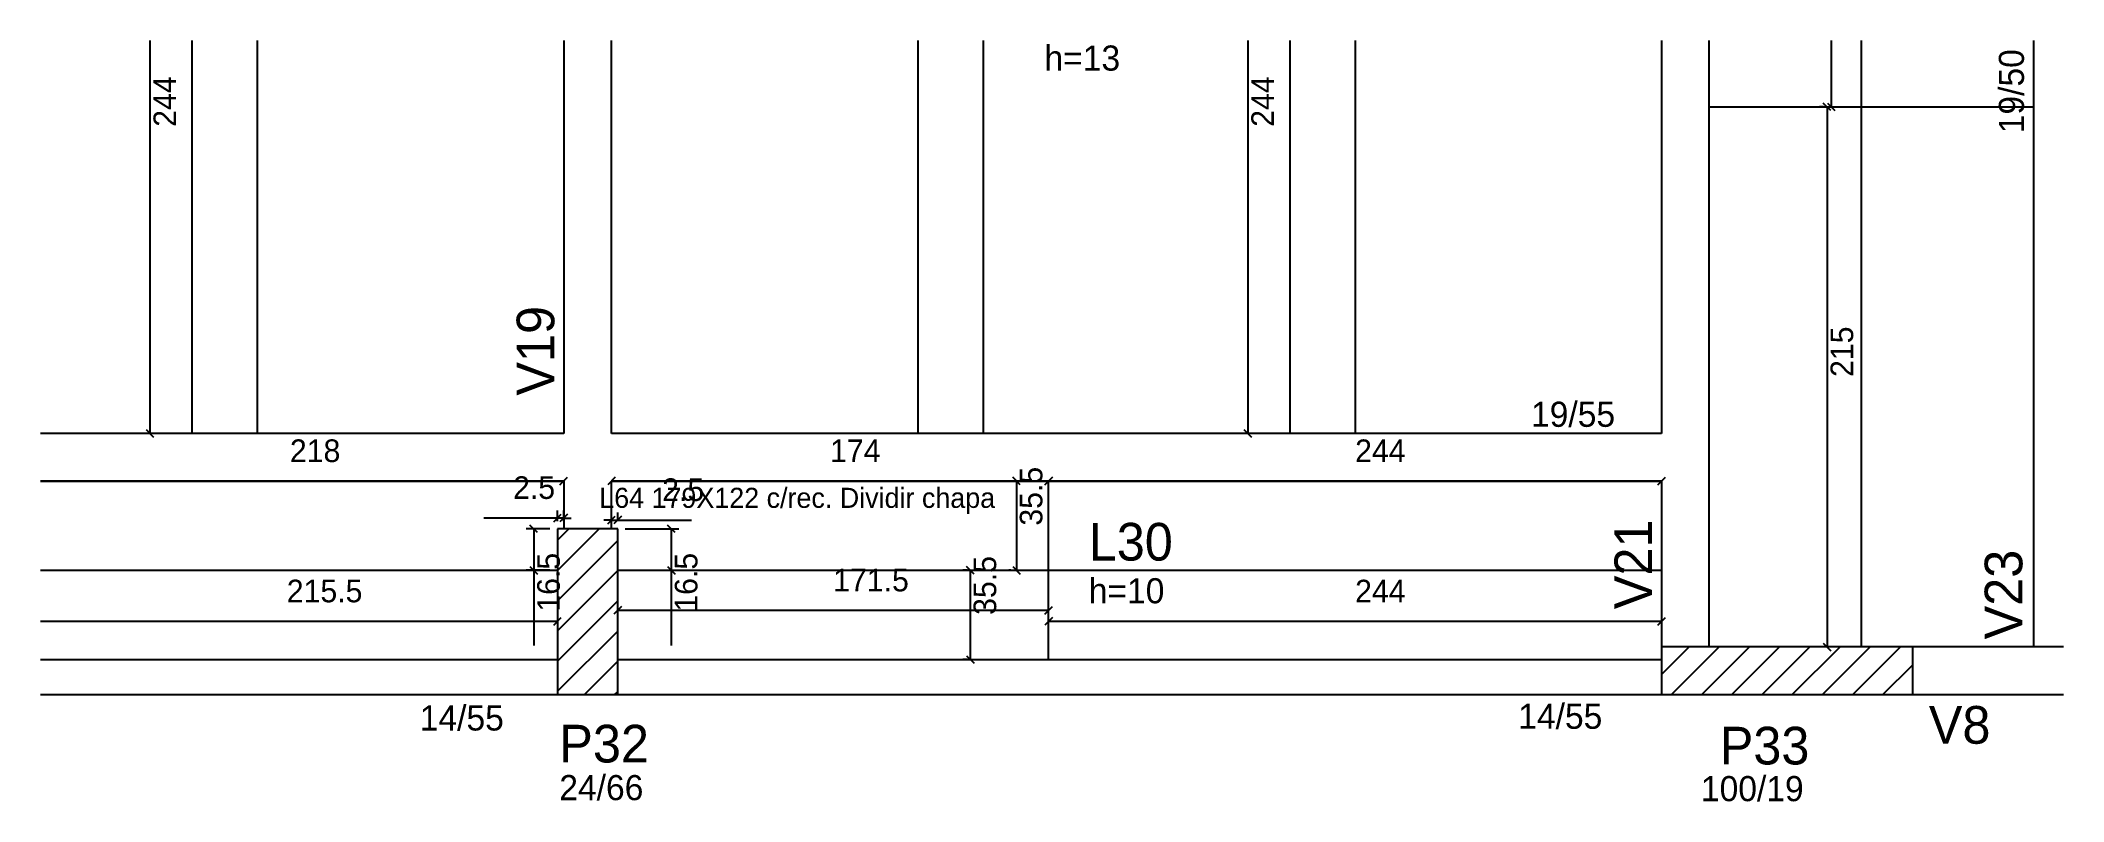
# Model space of a CAD drawing. Header units: metres. Extents: x 5592 to 6398, y 1539 to 1842.
import ezdxf

# ---------------------------------------------------------------- set-up
doc = ezdxf.new("R2010")
doc.units = ezdxf.units.M
for name, color, linetype in [('3', 7, 'Continuous'), ('4', 7, 'Continuous'), ('7', 7, 'Continuous'), ('AUX00', 7, 'Continuous'), ('Painéis', 7, 'Continuous')]:
    doc.layers.add(name, color=color, linetype=linetype)

msp = doc.modelspace()

# ---------------------------------------------------------------- linework, layer by layer
at = {"layer": '3', "color": 3, "lineweight": 25}
for p, q in [((5798.04, 1631.38), (5814.64, 1647.98)), ((5798.04, 1643.4), (5802.61, 1647.98)), ((5798.04, 1619.36), (5822.04, 1643.36)), ((5798.04, 1607.34), (5822.04, 1631.34)), ((5798.04, 1595.32), (5822.04, 1619.32)), ((5798.04, 1583.3), (5822.04, 1607.3)), ((5592.24, 1595.98), (5798.04, 1595.98)), ((5808.74, 1581.98), (5822.04, 1595.28)), ((5822.04, 1595.98), (6237.54, 1595.98)), ((6237.54, 1590.05), (6248.47, 1600.98)), ((6241.49, 1581.98), (6260.49, 1600.98)), ((6253.51, 1581.98), (6272.51, 1600.98)), ((6265.53, 1581.98), (6284.53, 1600.98)), ((6277.55, 1581.98), (6296.55, 1600.98)), ((6289.57, 1581.98), (6308.57, 1600.98)), ((6301.59, 1581.98), (6320.59, 1600.98)), ((6313.61, 1581.98), (6332.61, 1600.98)), ((6325.63, 1581.98), (6337.54, 1593.88)), ((5592.24, 1581.98), (5798.04, 1581.98)), ((5820.76, 1581.98), (5822.04, 1583.26)), ((5822.04, 1581.98), (6237.54, 1581.98))]:
    msp.add_line(p, q, dxfattribs=at)
for points in [[(5800.54, 1842.34), (5800.54, 1685.98)], [(5819.54, 1685.98), (5819.54, 1842.34)], [(6237.54, 1842.34), (6237.54, 1685.98)], [(6256.54, 1676.48), (6256.54, 1842.34)], [(6385.54, 1842.34), (6385.54, 1600.98)], [(5800.54, 1685.98), (5592.24, 1685.98)], [(6237.54, 1685.98), (5819.54, 1685.98)], [(6256.54, 1600.98), (6256.54, 1676.48)], [(5592.24, 1666.98), (5800.54, 1666.98)], [(5800.54, 1666.98), (5800.54, 1647.98)], [(5819.54, 1666.98), (6237.54, 1666.98)], [(5819.54, 1647.98), (5819.54, 1666.98)], [(6237.54, 1666.98), (6237.54, 1600.98)], [(6385.54, 1600.98), (6337.54, 1600.98)], [(6397.54, 1600.98), (6385.54, 1600.98)], [(6337.54, 1581.98), (6395.04, 1581.98)], [(6395.04, 1581.98), (6397.54, 1581.98)]]:
    msp.add_lwpolyline(points, dxfattribs=at)
at = {"layer": '7', "color": 7, "lineweight": 25}
for points in [[(5822.04, 1647.98), (5798.04, 1647.98)], [(5798.04, 1647.98), (5798.04, 1581.98)], [(5822.04, 1581.98), (5822.04, 1647.98)], [(6337.54, 1600.98), (6237.54, 1600.98)], [(6237.54, 1600.98), (6237.54, 1581.98)], [(6337.54, 1581.98), (6337.54, 1600.98)], [(5798.04, 1581.98), (5822.04, 1581.98)], [(6237.54, 1581.98), (6337.54, 1581.98)]]:
    msp.add_lwpolyline(points, dxfattribs=at)
at = {"layer": 'Painéis', "color": 4, "lineweight": 25}
for p, q in [((5635.8, 1842.34), (5635.8, 1685.98)), ((6072.8, 1842.34), (6072.8, 1685.98)), ((6305.03, 1842.34), (6305.03, 1815.92)), ((6302.03, 1815.92), (6300.41, 1815.92)), ((6303.41, 1815.92), (6303.41, 1600.92)), ((5800.54, 1666.98), (5592.24, 1666.98)), ((5993.54, 1666.98), (5819.54, 1666.98)), ((5978.51, 1666.98), (5977.76, 1666.98)), ((5980.76, 1666.98), (5980.76, 1631.48)), ((6237.54, 1666.98), (5993.54, 1666.98)), ((5798.04, 1652.28), (5768.68, 1652.28)), ((5798.04, 1650.98), (5798.04, 1655.28)), ((5800.54, 1652.28), (5798.04, 1652.28)), ((5800.54, 1650.98), (5800.54, 1655.28)), ((5800.54, 1652.28), (5803.54, 1652.28)), ((5819.54, 1651.46), (5816.54, 1651.46)), ((5819.54, 1650.98), (5819.54, 1654.46)), ((5819.54, 1651.46), (5822.04, 1651.46)), ((5822.04, 1650.98), (5822.04, 1654.46)), ((5822.04, 1651.46), (5851.4, 1651.46)), ((5795.04, 1647.98), (5785.57, 1647.98)), ((5788.57, 1647.98), (5788.57, 1631.48)), ((5825.04, 1647.98), (5846.35, 1647.98)), ((5843.35, 1647.98), (5843.35, 1631.48)), ((5795.04, 1631.48), (5785.57, 1631.48)), ((5788.57, 1631.48), (5788.57, 1601.5)), ((5825.04, 1631.48), (5846.35, 1631.48)), ((5843.35, 1631.48), (5843.35, 1601.5)), ((5961.27, 1631.48), (5959.38, 1631.48)), ((5962.38, 1631.48), (5962.38, 1595.98)), ((5978.51, 1631.48), (5977.76, 1631.48)), ((5798.04, 1611.13), (5592.24, 1611.13)), ((5993.54, 1615.5), (5822.04, 1615.5)), ((6237.54, 1611.13), (5993.54, 1611.13)), ((5961.27, 1595.98), (5959.38, 1595.98))]:
    msp.add_line(p, q, dxfattribs=at)
at = {"layer": 'Painéis', "color": 200, "lineweight": 25}
for p, q in [((5652.55, 1842.34), (5652.55, 1685.98)), ((5678.55, 1842.34), (5678.55, 1685.98)), ((5941.55, 1842.34), (5941.55, 1685.98)), ((5967.55, 1842.34), (5967.55, 1685.98)), ((6089.55, 1842.34), (6089.55, 1685.98)), ((6115.55, 1842.34), (6115.55, 1685.98)), ((6317.04, 1842.34), (6317.04, 1600.92)), ((6256.54, 1815.92), (6385.54, 1815.92)), ((5993.54, 1595.98), (5993.54, 1666.98)), ((5592.24, 1631.48), (5798.04, 1631.48)), ((5822.04, 1631.48), (6237.54, 1631.48))]:
    msp.add_line(p, q, dxfattribs=at)
at = {"layer": 'Painéis', "color": 0, "lineweight": 25}
for p, q in [((6304.91, 1814.42), (6301.91, 1817.42)), ((6303.53, 1817.42), (6306.53, 1814.42)), ((5634.3, 1687.48), (5637.3, 1684.48)), ((6071.3, 1687.48), (6074.3, 1684.48)), ((5799.04, 1665.48), (5802.04, 1668.48)), ((5821.04, 1668.48), (5818.04, 1665.48)), ((5982.26, 1665.48), (5979.26, 1668.48)), ((5995.04, 1668.48), (5992.04, 1665.48)), ((5992.04, 1665.48), (5995.04, 1668.48)), ((6236.04, 1665.48), (6239.04, 1668.48)), ((5796.54, 1650.78), (5799.54, 1653.78)), ((5802.04, 1653.78), (5799.04, 1650.78)), ((5818.04, 1649.96), (5821.04, 1652.96)), ((5823.54, 1652.96), (5820.54, 1649.96)), ((5790.07, 1646.48), (5787.07, 1649.48)), ((5844.85, 1646.48), (5841.85, 1649.48)), ((5787.07, 1632.98), (5790.07, 1629.98)), ((5841.85, 1632.98), (5844.85, 1629.98)), ((5963.88, 1629.98), (5960.88, 1632.98)), ((5979.26, 1632.98), (5982.26, 1629.98)), ((5796.54, 1609.63), (5799.54, 1612.63)), ((5823.54, 1617), (5820.54, 1614)), ((5992.04, 1614), (5995.04, 1617)), ((5995.04, 1612.63), (5992.04, 1609.63)), ((6236.04, 1609.63), (6239.04, 1612.63)), ((5960.88, 1597.48), (5963.88, 1594.48)), ((6301.91, 1602.42), (6304.91, 1599.42))]:
    msp.add_line(p, q, dxfattribs=at)

# ---------------------------------------------------------------- texts
at = {"layer": '3', "color": 3, "lineweight": 25}
for s, p in [('h=13', (5991.9, 1830.34)), ('19/55', (6185.57, 1688.57)), ('h=10', (6009.52, 1618.33)), ('14/55', (6180.49, 1568.38)), ('14/55', (5743.22, 1567.7)), ('24/66', (5798.77, 1539.98)), ('100/19', (6253.2, 1539.58))]:
    msp.add_text(s, height=10, dxfattribs=at).set_placement(p)
msp.add_text('19/50', height=10, rotation=90, dxfattribs=at).set_placement((6381.79, 1805.41))
at = {"layer": '4', "color": 4, "lineweight": 25}
for s, p in [('V19', (5796.79, 1700.98)), ('V21', (6233.79, 1615.98)), ('V23', (6381.15, 1603.96))]:
    msp.add_text(s, height=15, rotation=90, dxfattribs=at).set_placement(p)
for s, p in [('L30', (6009.52, 1635.33)), ('V8', (6343.91, 1562.45)), ('P32', (5798.77, 1554.98)), ('P33', (6260.69, 1554.19))]:
    msp.add_text(s, height=15, dxfattribs=at).set_placement(p)
at = {"layer": 'AUX00', "color": 7, "lineweight": 25}
msp.add_text('L64^J179X122^Jc/rec.^JDividir chapa', height=8, dxfattribs=at).set_placement((5814.67, 1656.31))
at = {"layer": 'Painéis', "color": 240, "lineweight": 25}
for s, p in [('244', (5646.23, 1807.98)), ('244', (6083.23, 1807.98)), ('215', (6313.81, 1708.42)), ('35.5', (5991.06, 1649.23)), ('16.5', (5798.97, 1614.99)), ('16.5', (5853.75, 1614.99)), ('35.5', (5972.68, 1613.73))]:
    msp.add_text(s, height=9, rotation=90, dxfattribs=at).set_placement(p)
for s, p in [('218', (5691.54, 1674.56)), ('174', (5906.54, 1674.54)), ('244', (6115.54, 1674.54)), ('2.5', (5780.36, 1659.88)), ('2.5', (5839.72, 1659.06)), ('215.5', (5690.29, 1618.73)), ('171.5', (5907.79, 1623.09)), ('244', (6115.54, 1618.7))]:
    msp.add_text(s, height=9, dxfattribs=at).set_placement(p)

doc.saveas('drawing.dxf')
